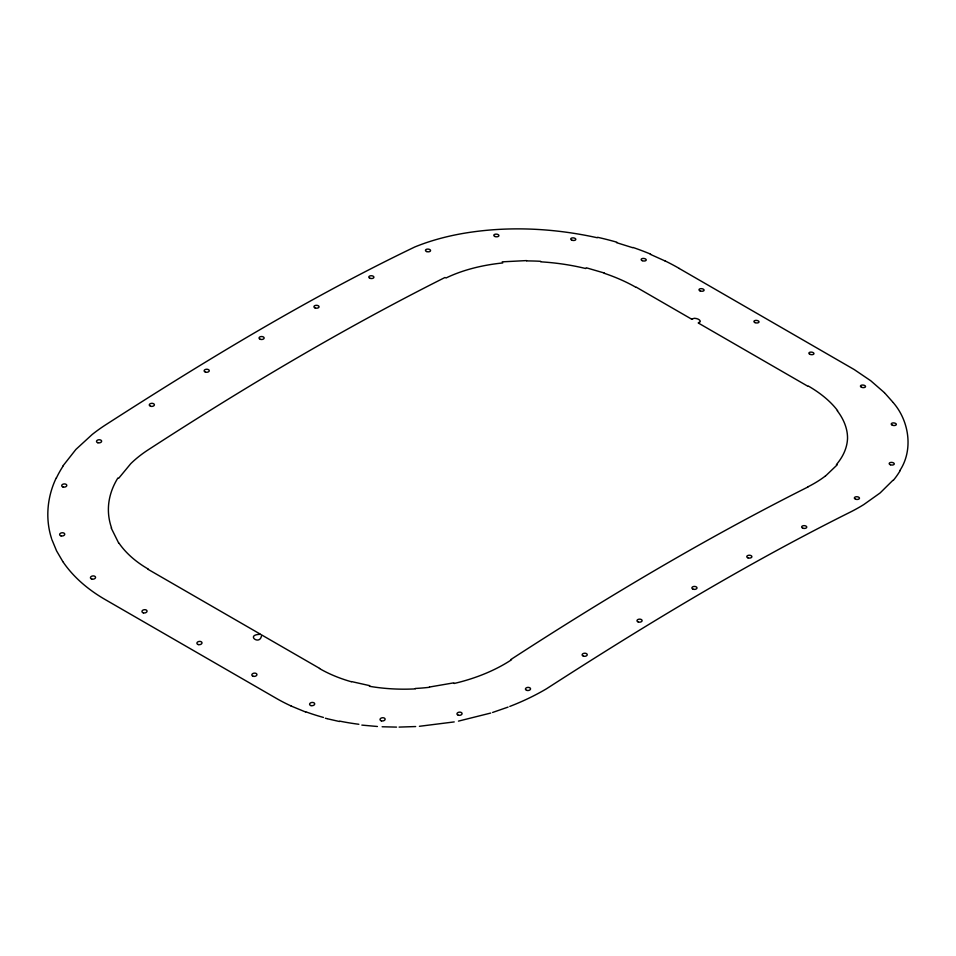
<?xml version="1.0" encoding="UTF-8"?>
<svg xmlns="http://www.w3.org/2000/svg" width="956" height="956" viewBox="0 0 956 956"><rect width="100%" height="100%" fill="white"/><g stroke="black" fill="none" stroke-linecap="round" stroke-linejoin="round"><path stroke-width="1.43" d="M56.225 477.988C47.203 496.69 45.099 518.821 51.6 538.646M899.787 470.675C913.482 450.097 909.299 421.178 893.31 402.703M118.747 478.215L130.805 463.624A135.848 85.837 -1.5 0 1 148.072 449.906C244.115 387.586 342.642 328.876 445.006 277.479M63.132 465.668L75.894 449.44L92.23 434.454A196.518 125.905 -0.6 0 1 105.172 425.145C205.301 360.711 307.366 298.571 414.773 246.983C429.877 240.816 445.711 236.538 461.76 233.658C506.608 225.783 552.95 227.958 597.321 237.757M837.253 464.783L825.195 476.315M892.868 480.342L880.106 492.961L863.782 504.577A196.422 97.942 -0.1 0 1 850.9 511.807C745.728 564.171 645.133 625.176 546.45 688.81C534.763 695.717 522.442 701.537 509.775 706.436M510.994 659.437C607.012 597.082 705.564 538.407 807.916 486.998M508.066 707.093L492.579 712.471M490.703 713.057L458.45 721.123M453.789 682.847L429.435 687.041M454.22 721.911L419.421 726.297M502.199 261.848L526.553 260.582M415.657 726.548L399.082 727.098M396.561 727.11L382.137 726.763M377.417 726.5L361.846 725.102M369.757 685.667L351.557 681.58M339.488 721.529L327.514 718.793M326.976 718.649L325.375 718.231M586.243 267.776L604.443 273.058M616.489 242.633L632.729 247.712M305.645 712.017L291.102 706.018M650.343 254.344L664.886 260.88M679.25 268.493L854.174 369.53L870.737 380.751L884.36 392.605M636.361 287.242L691.642 319.161M807.916 386.296L698.203 322.949A4.72 2.414 5.3 0 0 698.621 322.674A4.888 2.498 5.3 0 1 699.135 322.363L699.374 322.244A5.366 2.725 5 0 0 700.282 321.67A5.581 2.844 5.2 0 0 694.415 318.288A5.378 2.737 5.3 0 0 693.172 318.671L692.969 318.742A4.888 2.486 5.2 0 1 692.228 318.993M148.084 569.346L260.618 634.318C244.342 634.473 260.641 646.722 261.597 634.904L319.639 668.399M884.503 392.749L892.988 402.297M837.241 410.71C843.288 418.549 847.578 428.109 847.542 438.147A136.122 70.206 1.5 0 1 836.404 464.58M63.132 562.044C73.863 577.723 88.836 590.115 105.196 599.567L276.75 698.609A194.534 124.818 -6.3 0 0 291.138 705.994M118.675 543.068L111.219 528.047M62.869 561.662L56.571 550.883L51.923 539.662M597.596 237.291A195.502 100.332 5.6 0 1 616.859 242.191M633.003 247.461A194.713 97.894 5.8 0 1 650.642 254.141M664.946 260.845A194.271 96.711 6.1 0 1 679.31 268.469M900.074 470.77A197.342 100.069 1.2 0 1 893.263 480.438M358.859 724.278A195.598 122.966 -5.6 0 1 339.739 721.135M323.439 717.43A194.916 124.256 -6 0 1 305.848 711.814M56.392 478.012A197.115 125.499 -1.4 0 1 63.335 465.715M691.57 319.113A4.72 2.414 5.3 0 1 692.156 318.934M351.402 681.771A134.712 85.18 -5.2 0 1 319.459 668.519M415.346 688.882A135.752 84.582 -4.7 0 1 369.41 686.277M429.483 687.292A135.812 82.885 -4.5 0 1 415.346 688.463M511.544 659.748A135.931 81.415 -4.6 0 1 454.124 683.48M825.04 476.267A135.86 69.358 0.8 0 1 807.748 486.915M808.394 386.081A134.748 69.226 4.8 0 1 837.611 410.662M604.204 273.273A134.581 68.617 5.2 0 1 636.063 287.386M540.654 261.825A135.776 70.84 4.8 0 1 585.717 268.528M526.625 260.916A135.919 73.158 4.7 0 1 540.642 261.311M445.914 278.041A136.003 75.273 5 0 1 502.76 262.948M111.577 527.987A135.776 85.502 -1.8 0 1 117.887 478.012M148.383 569.143A134.868 84.905 -4.8 0 1 118.974 543.116M526.72 690.375A2.569 1.577 -3.5 0 0 530.556 688.858A2.569 1.577 -3.5 0 0 526.708 687.639A2.569 1.577 -3.5 0 0 526.72 690.375M458.247 715.196A2.569 1.601 -4.6 0 0 462.083 713.618A2.569 1.601 -4.6 0 0 458.247 712.411A2.569 1.601 -4.6 0 0 458.247 715.196M381.42 720.872A2.569 1.625 -5.5 0 0 385.137 719.127A2.569 1.625 -5.5 0 0 381.193 718.064A2.569 1.625 -5.5 0 0 381.42 720.872M310.987 705.612A2.569 1.637 -6 0 0 314.703 703.831A2.569 1.637 -6 0 0 310.76 702.78A2.569 1.637 -6 0 0 310.987 705.612M253.221 676.298A2.569 1.637 -6 0 0 256.937 674.518A2.569 1.637 -6 0 0 252.993 673.466A2.569 1.637 -6 0 0 253.221 676.298M861.511 387.264A2.569 1.279 5.9 0 0 865.538 386.642A2.569 1.279 5.9 0 0 861.93 385.077A2.569 1.279 5.9 0 0 861.511 387.264M642.229 260.665A2.569 1.291 5.8 0 0 646.244 260.032A2.569 1.291 5.8 0 0 642.635 258.467A2.569 1.291 5.8 0 0 642.229 260.665M700.067 290.887A2.569 1.279 5.9 0 0 704.094 290.277A2.569 1.279 5.9 0 0 700.485 288.7A2.569 1.279 5.9 0 0 700.067 290.887M583.411 656.151A2.569 1.554 -2.4 0 0 587.247 654.705A2.569 1.554 -2.4 0 0 583.399 653.462A2.569 1.554 -2.4 0 0 583.411 656.151M638.273 621.998A2.569 1.518 -1.4 0 0 642.121 620.623A2.569 1.518 -1.4 0 0 638.261 619.368A2.569 1.518 -1.4 0 0 638.273 621.998M747.951 557.862A2.569 1.446 1 0 0 751.894 556.762A2.569 1.446 1 0 0 748.166 555.364A2.569 1.446 1 0 0 747.951 557.862M693.16 589.207A2.569 1.494 -0.2 0 0 697.008 587.904A2.569 1.494 -0.2 0 0 693.16 586.625A2.569 1.494 -0.2 0 0 693.16 589.207M802.813 528.19A2.569 1.41 2.3 0 0 806.768 527.186A2.569 1.41 2.3 0 0 803.028 525.752A2.569 1.41 2.3 0 0 802.813 528.19M855.572 499.199A2.569 1.362 3.5 0 0 859.48 498.255A2.569 1.362 3.5 0 0 855.716 496.833A2.569 1.362 3.5 0 0 855.572 499.199M890.347 464.759A2.569 1.326 4.7 0 0 894.29 463.935A2.569 1.326 4.7 0 0 890.55 462.477A2.569 1.326 4.7 0 0 890.347 464.759M892.307 425.181A2.569 1.303 5.5 0 0 896.334 424.524A2.569 1.303 5.5 0 0 892.713 422.958A2.569 1.303 5.5 0 0 892.307 425.181M755.001 322.614A2.569 1.279 5.9 0 0 759.028 321.981A2.569 1.279 5.9 0 0 755.407 320.427A2.569 1.279 5.9 0 0 755.001 322.614M198.286 644.583A2.569 1.649 -6.1 0 0 202.003 642.79A2.569 1.649 -6.1 0 0 198.059 641.739A2.569 1.649 -6.1 0 0 198.286 644.583M143.352 612.868A2.569 1.649 -6.1 0 0 147.057 611.075A2.569 1.649 -6.1 0 0 143.113 610.024A2.569 1.649 -6.1 0 0 143.352 612.868M91.848 579.097A2.569 1.637 -6.1 0 0 95.564 577.305A2.569 1.637 -6.1 0 0 91.621 576.253A2.569 1.637 -6.1 0 0 91.848 579.097M61.029 535.898A2.569 1.625 -5.6 0 0 64.745 534.141A2.569 1.625 -5.6 0 0 60.79 533.09A2.569 1.625 -5.6 0 0 61.029 535.898M62.965 486.986A2.569 1.613 -4.6 0 0 66.8 485.397A2.569 1.613 -4.6 0 0 62.953 484.202A2.569 1.613 -4.6 0 0 62.965 486.986M97.787 442.736A2.569 1.577 -3.6 0 0 101.635 441.218A2.569 1.577 -3.6 0 0 97.787 439.999A2.569 1.577 -3.6 0 0 97.787 442.736M150.558 406.252A2.569 1.554 -2.5 0 0 154.406 404.794A2.569 1.554 -2.5 0 0 150.558 403.563A2.569 1.554 -2.5 0 0 150.558 406.252M205.421 372.099A2.569 1.518 -1.4 0 0 209.268 370.713A2.569 1.518 -1.4 0 0 205.421 369.458A2.569 1.518 -1.4 0 0 205.421 372.099M315.098 307.963A2.569 1.458 0.9 0 0 319.053 306.864A2.569 1.458 0.9 0 0 315.313 305.454A2.569 1.458 0.9 0 0 315.098 307.963M260.307 339.308A2.569 1.494 -0.3 0 0 264.155 338.006A2.569 1.494 -0.3 0 0 260.307 336.727A2.569 1.494 -0.3 0 0 260.307 339.308M369.96 278.292A2.569 1.41 2.2 0 0 373.916 277.276A2.569 1.41 2.2 0 0 370.175 275.854A2.569 1.41 2.2 0 0 369.96 278.292M426.603 251.548A2.569 1.374 3.4 0 0 430.57 250.651A2.569 1.374 3.4 0 0 426.866 249.181A2.569 1.374 3.4 0 0 426.603 251.548M494.981 236.502A2.569 1.326 4.6 0 0 498.924 235.678A2.569 1.326 4.6 0 0 495.196 234.208A2.569 1.326 4.6 0 0 494.981 236.502M571.784 240.135A2.569 1.303 5.4 0 0 575.811 239.478A2.569 1.303 5.4 0 0 572.202 237.913A2.569 1.303 5.4 0 0 571.784 240.135M809.947 354.329A2.569 1.279 6 0 0 813.962 353.708A2.569 1.279 6 0 0 810.353 352.143A2.569 1.279 6 0 0 809.947 354.329"/></g></svg>
